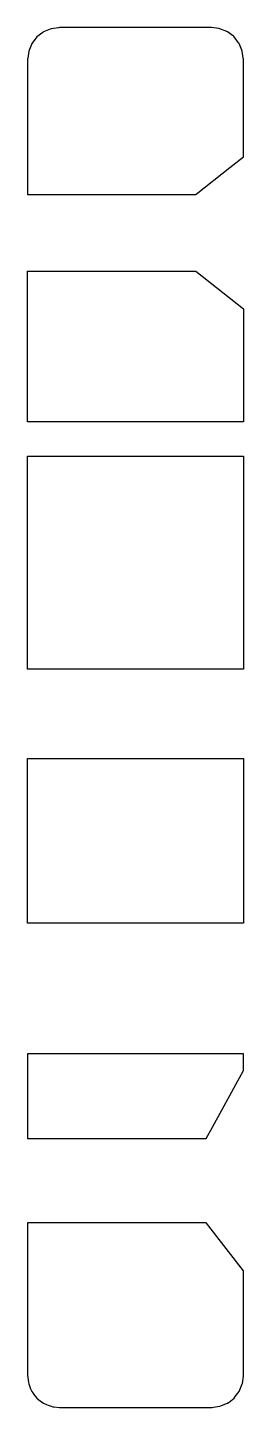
# Model space of a CAD drawing. Header units: metres. Extents: x 2.4 to 16, y -16 to 71.
import ezdxf

# ---------------------------------------------------------------- set-up
doc = ezdxf.new("R2010")
doc.units = ezdxf.units.M

msp = doc.modelspace()

# ---------------------------------------------------------------- linework, layer by layer
for p, q in [((3.352, 70.685), (2.986, 70.404)), ((3.4, 70.722), (3.352, 70.685)), ((3.828, 70.899), (3.4, 70.722)), ((3.882, 70.921), (3.828, 70.899)), ((4.342, 70.982), (3.882, 70.921)), ((4.4, 70.989), (4.342, 70.982)), ((12.931, 70.989), (4.4, 70.989)), ((14, 70.989), (12.931, 70.989)), ((14.46, 70.929), (14, 70.989)), ((14.518, 70.921), (14.46, 70.929)), ((14.946, 70.744), (14.518, 70.921)), ((15, 70.722), (14.946, 70.744)), ((15.367, 70.44), (15, 70.722)), ((2.643, 69.93), (2.468, 69.507)), ((2.668, 69.989), (2.643, 69.93)), ((2.948, 70.354), (2.668, 69.989)), ((2.986, 70.404), (2.948, 70.354)), ((15.414, 70.404), (15.367, 70.44)), ((15.695, 70.037), (15.414, 70.404)), ((15.732, 69.989), (15.695, 70.037)), ((15.908, 69.565), (15.732, 69.989)), ((2.408, 69.053), (2.4, 68.989)), ((2.4, 68.989), (2.4, 63.225)), ((2.468, 69.507), (2.408, 69.053)), ((15.932, 69.507), (15.908, 69.565)), ((15.992, 69.053), (15.932, 69.507)), ((16, 68.989), (15.992, 69.053)), ((16, 66.381), (16, 68.989)), ((16, 62.833), (16, 66.381)), ((2.4, 63.225), (2.4, 60.482)), ((15.155, 62.174), (16, 62.833)), ((16, 62.833), (16, 62.833)), ((13.029, 60.49), (15.155, 62.174)), ((2.4, 60.482), (2.4, 60.474)), ((2.4, 60.474), (2.4, 60.471)), ((2.4, 60.471), (2.4, 60.47)), ((2.4, 60.47), (2.4, 60.466)), ((2.4, 60.466), (2.444, 60.466)), ((2.444, 60.466), (13, 60.466)), ((13, 60.466), (13.006, 60.471)), ((13.006, 60.471), (13.029, 60.49)), ((2.4, 54.308), (2.4, 55.638)), ((2.4, 55.638), (12.956, 55.638)), ((12.956, 55.638), (13, 55.638)), ((13, 55.638), (13.009, 55.631)), ((13.009, 55.631), (16, 53.26)), ((2.4, 50.227), (2.4, 54.308)), ((16, 53.26), (16, 52.234)), ((16, 53.26), (16, 53.26)), ((16, 52.234), (16, 46.138)), ((2.4, 46.138), (2.4, 50.227)), ((5.811, 46.138), (2.4, 46.138)), ((16, 46.138), (5.811, 46.138)), ((2.4, 40.428), (2.4, 43.967)), ((2.4, 43.967), (12.589, 43.967)), ((12.589, 43.967), (16, 43.967)), ((16, 43.967), (16, 37.478)), ((16, 43.967), (16, 43.967)), ((2.4, 37.478), (2.4, 40.428)), ((2.4, 35.917), (2.4, 37.478)), ((16, 37.478), (16, 33.574)), ((2.4, 33.574), (2.4, 35.917)), ((2.4, 31.894), (2.4, 33.574)), ((16, 33.574), (16, 30.55)), ((2.4, 30.55), (2.4, 31.894)), ((11.251, 30.55), (2.4, 30.55)), ((16, 30.55), (11.251, 30.55)), ((2.4, 23.264), (2.4, 24.914)), ((2.4, 24.914), (7.149, 24.914)), ((7.149, 24.914), (16, 24.914)), ((16, 24.914), (16, 21.89)), ((16, 24.914), (16, 24.914)), ((2.4, 21.89), (2.4, 23.264)), ((2.4, 18.943), (2.4, 21.89)), ((16, 21.89), (16, 15.841)), ((2.4, 14.962), (2.4, 18.943)), ((16, 15.841), (16, 14.962)), ((2.4, 14.762), (2.4, 14.962)), ((16, 14.962), (16, 14.522)), ((2.4, 14.522), (2.4, 14.762)), ((3.091, 14.522), (2.4, 14.522)), ((16, 14.522), (3.091, 14.522)), ((15.309, 6.301), (2.4, 6.301)), ((2.4, 6.301), (2.4, 6.103)), ((2.4, 6.103), (2.4, 5.353)), ((16, 6.301), (15.309, 6.301)), ((16, 6.054), (16, 6.301)), ((2.4, 5.353), (2.4, 0.961)), ((14.044, 1.671), (16, 5.249)), ((16, 5.249), (16, 6.054)), ((16, 5.249), (16, 5.249)), ((2.4, 0.961), (9.56, 0.961)), ((9.56, 0.961), (13.656, 0.961)), ((13.656, 0.961), (14.044, 1.671)), ((13.548, -4.361), (2.4, -4.361)), ((2.4, -4.361), (2.4, -4.37)), ((2.4, -4.37), (2.4, -4.372)), ((2.4, -4.372), (2.4, -4.376)), ((2.4, -4.376), (2.4, -4.385)), ((2.4, -4.385), (2.4, -6.341)), ((13.656, -4.361), (13.548, -4.361)), ((13.664, -4.371), (13.656, -4.361)), ((13.672, -4.382), (13.664, -4.371)), ((16, -7.398), (13.672, -4.382)), ((2.4, -6.341), (2.4, -7.539)), ((2.4, -7.539), (2.4, -8.25)), ((16, -7.744), (16, -7.398)), ((16, -9.437), (16, -7.744)), ((2.4, -8.25), (2.4, -8.631)), ((2.4, -8.631), (2.4, -13.96)), ((16, -9.451), (16, -9.437)), ((16, -10.307), (16, -9.451)), ((16, -10.75), (16, -10.307)), ((16, -10.307), (16, -10.307)), ((16, -14), (16, -10.75)), ((2.4, -13.96), (2.4, -14)), ((2.4, -14), (2.401, -14.018)), ((2.401, -14.018), (2.408, -14.06)), ((2.408, -14.06), (2.416, -14.12)), ((2.416, -14.12), (2.446, -14.422)), ((2.446, -14.422), (2.468, -14.518)), ((2.468, -14.518), (2.533, -14.708)), ((2.533, -14.708), (2.579, -14.82)), ((15.777, -14.892), (15.932, -14.518)), ((15.932, -14.518), (15.939, -14.483)), ((15.939, -14.483), (15.998, -14.029)), ((15.998, -14.029), (16, -14)), ((2.579, -14.82), (2.668, -15)), ((2.668, -15), (2.722, -15.087)), ((2.722, -15.087), (2.796, -15.183)), ((2.796, -15.183), (2.986, -15.414)), ((2.986, -15.414), (3.22, -15.606)), ((3.22, -15.606), (3.317, -15.68)), ((15.093, -15.661), (15.414, -15.414)), ((15.414, -15.414), (15.485, -15.322)), ((15.485, -15.322), (15.732, -15)), ((15.732, -15), (15.777, -14.892)), ((3.317, -15.68), (3.4, -15.732)), ((3.4, -15.732), (3.582, -15.822)), ((3.582, -15.822), (3.694, -15.868)), ((3.694, -15.868), (3.882, -15.932)), ((3.882, -15.932), (3.981, -15.955)), ((3.981, -15.955), (4.043, -15.965)), ((4.043, -15.965), (4.4, -16)), ((4.4, -16), (5.472, -16)), ((5.472, -16), (14, -16)), ((14, -16), (14.038, -15.997)), ((14.038, -15.997), (14.116, -15.985)), ((14.116, -15.985), (14.518, -15.932)), ((14.518, -15.932), (14.625, -15.887)), ((14.625, -15.887), (15, -15.732)), ((15, -15.732), (15.093, -15.661))]:
    msp.add_line(p, q)

doc.saveas('drawing.dxf')
